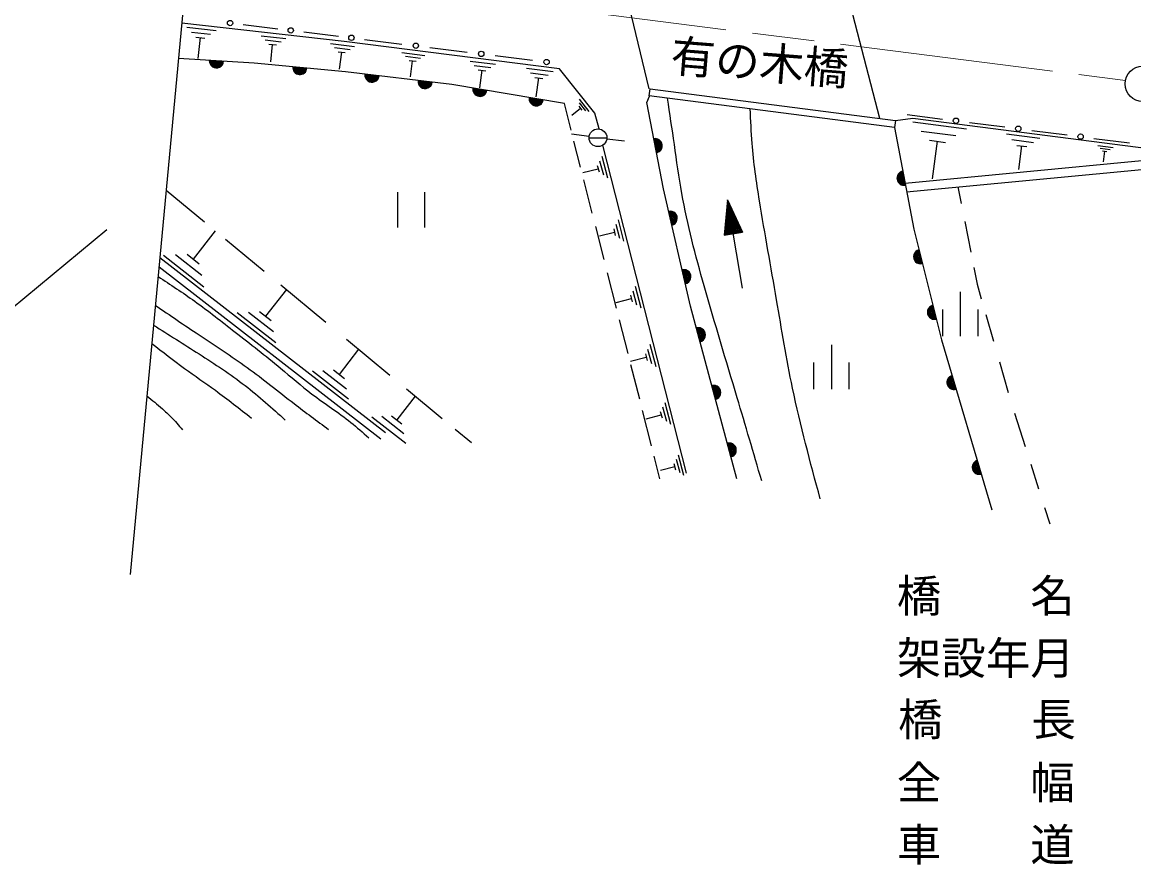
# Model space of a CAD drawing. Units: millimetres, scale not verified. Extents: x 40000 to 680000, y 20000 to 380000.
# Drawn here: x 310623 to 373105, y 239394 to 286780 of the extents above; entities that cross this region are included whole.
import ezdxf
from ezdxf.enums import TextEntityAlignment as Align

# ---------------------------------------------------------------- set-up
doc = ezdxf.new("R2010")
doc.units = ezdxf.units.MM
doc.header["$LTSCALE"] = 1000
doc.linetypes.add('CHAIN', pattern=[18.5, 12, -1.5, 3.5, -1.5])
for name, color, linetype, lineweight in [('M-BGD', 7, 'Continuous', 25), ('M-BMK', 2, 'CHAIN', 13), ('M-BMK-SRVR', 3, 'Continuous', 25)]:
    doc.layers.add(name, color=color, linetype=linetype, lineweight=lineweight)
doc.layers.add('M-STR-STR1', color=1, linetype='Continuous')
doc.styles.add('ＭＳ ゴシック', font='')
doc.styles.get('ＭＳ ゴシック').set_extended_font_data('MS Gothic')

msp = doc.modelspace()

# ---------------------------------------------------------------- linework, layer by layer
at = {"layer": 'M-BGD'}
for p, q in [((344096, 290295), (345838, 283039)), ((356894, 288753), (358810, 281377)), ((328719, 285693), (319596, 286736)), ((319870, 286502), (321530, 286312)), ((320130, 286222), (321210, 286102)), ((323038, 286647), (324987, 286409)), ((326449, 286231), (328398, 285994)), ((320390, 285932), (320890, 285882)), ((320510, 284742), (320640, 285912)), ((324050, 286022), (325440, 285862)), ((324270, 285792), (325180, 285682)), ((324490, 285552), (324910, 285502)), ((327950, 285592), (329310, 285412)), ((340816, 284163), (328719, 285693)), ((329860, 285816), (331960, 285555)), ((324590, 284552), (324700, 285532)), ((328170, 285362), (329050, 285242)), ((328380, 285122), (328780, 285072)), ((328460, 284142), (328580, 285102)), ((331970, 285082), (333260, 284912)), ((333536, 285359), (335636, 285098)), ((323667, 284483), (319409, 284738)), ((328790, 283985), (323667, 284483)), ((332170, 284862), (333010, 284752)), ((332370, 284632), (332760, 284592)), ((332450, 283712), (332570, 284612)), ((335810, 284592), (337230, 284412)), ((336030, 284352), (336960, 284232)), ((337212, 284902), (339312, 284640)), ((334767, 283273), (328790, 283985)), ((336250, 284102), (336680, 284052)), ((336340, 283082), (336470, 284082)), ((338960, 284192), (340470, 284002)), ((339200, 283932), (340180, 283812)), ((339430, 283672), (339880, 283622)), ((342808, 281672), (340816, 284163)), ((341100, 282206), (334767, 283273)), ((339520, 282592), (339660, 283652)), ((341930, 282452), (342480, 281762)), ((345739, 282268), (345879, 282630)), ((345861, 282634), (345912, 283031)), ((359654, 280865), (345861, 282633)), ((345912, 283029), (359704, 281262)), ((341481, 280709), (341100, 282206)), ((341520, 281562), (342000, 281952)), ((341920, 282052), (342080, 281842)), ((341930, 282252), (342280, 281802)), ((346664, 277401), (345739, 282268)), ((343048, 280781), (342808, 281672)), ((359704, 281261), (359653, 280864)), ((359704, 281262), (360690, 281381)), ((360360, 281594), (362362, 281337)), ((360680, 281182), (363700, 280792)), ((360690, 281381), (381385, 278710)), ((359654, 280865), (360734, 275150)), ((361150, 280662), (363110, 280412)), ((363863, 281145), (365865, 280889)), ((367366, 280697), (369367, 280441)), ((342490, 280352), (341500, 280482)), ((342013, 278622), (341638, 280096)), ((342486, 280285), (343486, 280285)), ((343490, 280222), (344480, 280112)), ((361620, 280142), (362520, 280022)), ((361800, 277972), (362070, 280082)), ((365950, 280502), (367830, 280262)), ((366250, 280182), (367470, 280022)), ((370869, 280249), (372870, 279993)), ((347967, 261428), (343258, 279865)), ((366540, 279852), (367100, 279782)), ((366650, 278502), (366820, 279822)), ((371080, 279842), (371940, 279732)), ((371220, 279692), (371770, 279622)), ((371350, 279542), (371600, 279512)), ((371400, 278932), (371480, 279532)), ((342950, 278722), (343050, 278362)), ((343080, 278992), (343290, 278192)), ((343210, 279252), (343520, 278022)), ((360246, 277732), (373555, 279003)), ((342140, 278322), (343000, 278542)), ((360339, 277238), (373549, 278500)), ((342669, 276046), (342192, 277918)), ((363224, 277514), (363407, 276583)), ((318716, 277334), (320878, 275546)), ((331737, 275227), (331737, 277227)), ((333237, 277227), (333237, 275227)), ((348195, 270817), (346664, 277401)), ((350274, 276795), (350085, 274804)), ((351112, 271827), (350274, 276795)), ((350274, 276795), (351106, 274976)), ((350210, 276125), (350554, 276183)), ((350215, 276177), (350532, 276230)), ((350220, 276228), (350511, 276277)), ((350225, 276280), (350489, 276324)), ((350230, 276331), (350468, 276371)), ((350235, 276383), (350446, 276419)), ((350240, 276434), (350425, 276466)), ((350245, 276486), (350403, 276513)), ((350249, 276537), (350382, 276560)), ((350254, 276589), (350360, 276607)), ((350259, 276641), (350338, 276654)), ((350264, 276692), (350317, 276701)), ((350269, 276744), (350295, 276748)), ((344120, 275672), (344430, 274462)), ((350147, 275455), (350834, 275571)), ((350152, 275507), (350812, 275618)), ((350156, 275558), (350791, 275665)), ((350161, 275610), (350769, 275712)), ((350166, 275661), (350747, 275759)), ((350171, 275713), (350726, 275807)), ((350176, 275765), (350704, 275854)), ((350181, 275816), (350683, 275901)), ((350186, 275868), (350661, 275948)), ((350191, 275919), (350640, 275995)), ((350196, 275971), (350618, 276042)), ((350200, 276022), (350597, 276089)), ((350205, 276074), (350575, 276136)), ((363605, 275580), (363945, 273852)), ((321470, 275052), (320230, 273452)), ((343333, 273436), (342863, 275283)), ((343070, 274762), (343920, 274982)), ((343870, 275162), (343960, 274792)), ((344000, 275422), (344200, 274632)), ((350085, 274804), (351106, 274976)), ((350088, 274837), (351092, 275006)), ((350093, 274888), (351070, 275053)), ((350098, 274940), (351049, 275100)), ((350103, 274992), (351027, 275148)), ((350107, 275043), (351006, 275195)), ((350112, 275095), (350984, 275242)), ((350117, 275146), (350963, 275289)), ((350122, 275198), (350941, 275336)), ((350127, 275249), (350920, 275383)), ((350132, 275301), (350898, 275430)), ((350137, 275352), (350877, 275477)), ((350142, 275404), (350855, 275524)), ((360734, 275150), (362294, 268912)), ((322043, 274582), (324224, 272778)), ((320710, 272532), (319230, 273692)), ((320570, 273182), (319890, 273722)), ((318362, 273557), (331051, 263709)), ((320840, 271882), (318560, 273652)), ((318313, 273026), (330775, 263353)), ((344029, 270703), (343525, 272682)), ((364117, 272978), (364301, 272045)), ((325153, 272009), (327695, 269906)), ((345080, 271942), (345390, 270722)), ((364301, 272045), (364535, 271227)), ((325470, 271752), (324300, 270242)), ((344010, 271022), (344870, 271242)), ((344820, 271422), (344910, 271062)), ((344950, 271682), (345150, 270892)), ((363354, 271617), (363354, 269117)), ((350798, 261095), (348195, 270817)), ((362354, 270617), (362354, 269117)), ((364354, 269117), (364354, 270617)), ((324870, 268752), (322710, 270432)), ((324750, 269372), (323340, 270462)), ((324620, 269992), (323970, 270492)), ((344681, 268143), (344196, 270049)), ((364790, 270334), (365216, 268841)), ((328853, 268949), (331291, 266931)), ((345910, 268672), (346230, 267412)), ((362294, 268912), (365129, 259366)), ((329530, 268392), (328430, 266972)), ((345650, 268132), (345750, 267762)), ((345780, 268402), (345990, 267592)), ((356106, 268637), (356106, 266137)), ((344820, 267722), (345700, 267952)), ((345333, 265584), (344841, 267514)), ((355106, 267637), (355106, 266137)), ((357106, 266137), (357106, 267637)), ((365549, 267675), (366038, 265965)), ((328970, 265572), (326940, 267152)), ((328850, 266152), (327530, 267182)), ((328730, 266732), (328120, 267212)), ((332720, 265752), (331680, 264412)), ((332233, 266153), (334236, 264496)), ((346003, 262950), (345497, 264938)), ((346620, 265142), (346830, 264352)), ((346750, 265402), (347060, 264182)), ((332190, 263082), (330270, 264572)), ((332080, 263632), (330830, 264602)), ((331960, 264182), (331390, 264632)), ((345690, 264482), (346540, 264702)), ((346490, 264882), (346590, 264522)), ((366396, 264798), (366992, 262928)), ((334958, 263898), (335877, 263138)), ((347500, 262452), (347800, 261302)), ((346473, 261108), (346149, 262379)), ((347260, 261962), (347350, 261612)), ((347380, 262212), (347580, 261462)), ((367312, 261921), (367750, 260547)), ((346500, 261582), (347310, 261792)), ((368086, 259492), (368378, 258574))]:
    msp.add_line(p, q, dxfattribs=at)
for centre, radius in [((322307, 286736), 150), ((325718, 286320), 150), ((329129, 285905), 150), ((332748, 285457), 150), ((336424, 285000), 150), ((340100, 284542), 150), ((363112, 281241), 150), ((342986, 280285), 500), ((366615, 280793), 150), ((370118, 280345), 150)]:
    msp.add_circle(centre, radius, dxfattribs=at)
for centre, radius, start, end in [((321538, 284610), 400, 176.57779, 356.57779), ((321538, 284610), 400, 176.57779, 356.57779), ((321538, 284610), 350, 176.57779, 356.57779), ((321538, 284610), 300, 176.57779, 356.57779), ((321538, 284610), 250, 176.57779, 356.57779), ((321538, 284610), 200, 176.57779, 356.57779), ((321538, 284610), 150, 176.57779, 356.57779), ((321538, 284610), 100, 176.57779, 356.57779), ((321538, 284610), 50, 176.57779, 356.57779), ((326229, 284234), 400, 174.44703, 354.44703), ((326229, 284234), 400, 174.44703, 354.44703), ((326229, 284234), 350, 174.44703, 354.44703), ((326229, 284234), 300, 174.44703, 354.44703), ((326229, 284234), 250, 174.44703, 354.44703), ((326229, 284234), 200, 174.44703, 354.44703), ((326229, 284234), 150, 174.44703, 354.44703), ((326229, 284234), 100, 174.44703, 354.44703), ((326229, 284234), 50, 174.44703, 354.44703), ((330284, 283807), 400, 173.21103, 353.21103), ((330284, 283807), 400, 173.21103, 353.21103), ((330284, 283807), 350, 173.21103, 353.21103), ((330284, 283807), 300, 173.21103, 353.21103), ((330284, 283807), 250, 173.21103, 353.21103), ((330284, 283807), 200, 173.21103, 353.21103), ((330284, 283807), 150, 173.21103, 353.21103), ((330284, 283807), 100, 173.21103, 353.21103), ((330284, 283807), 50, 173.21103, 353.21103), ((333273, 283451), 400, 173.21103, 353.21103), ((333273, 283451), 400, 173.21103, 353.21103), ((333273, 283451), 350, 173.21103, 353.21103), ((333273, 283451), 300, 173.21103, 353.21103), ((333273, 283451), 250, 173.21103, 353.21103), ((333273, 283451), 200, 173.21103, 353.21103), ((333273, 283451), 150, 173.21103, 353.21103), ((333273, 283451), 100, 173.21103, 353.21103), ((333273, 283451), 50, 173.21103, 353.21103), ((336351, 283007), 400, 170.43331, 350.43331), ((336351, 283007), 400, 170.43331, 350.43331), ((336351, 283007), 350, 170.43331, 350.43331), ((336351, 283007), 300, 170.43331, 350.43331), ((336351, 283007), 250, 170.43331, 350.43331), ((336351, 283007), 200, 170.43331, 350.43331), ((336351, 283007), 150, 170.43331, 350.43331), ((336351, 283007), 100, 170.43331, 350.43331), ((336351, 283007), 50, 170.43331, 350.43331), ((339517, 282473), 400, 170.43331, 350.43331), ((339517, 282473), 400, 170.43331, 350.43331), ((339517, 282473), 350, 170.43331, 350.43331), ((339517, 282473), 300, 170.43331, 350.43331), ((339517, 282473), 250, 170.43331, 350.43331), ((339517, 282473), 200, 170.43331, 350.43331), ((339517, 282473), 150, 170.43331, 350.43331), ((339517, 282473), 100, 170.43331, 350.43331), ((339517, 282473), 50, 170.43331, 350.43331), ((346201, 279835), 400, 280.75767, 100.75767), ((346201, 279835), 400, 280.75767, 100.75767), ((346201, 279835), 350, 280.75767, 100.75767), ((346201, 279835), 300, 280.75767, 100.75767), ((346201, 279835), 250, 280.75767, 100.75767), ((346201, 279835), 200, 280.75767, 100.75767), ((346201, 279835), 150, 280.75767, 100.75767), ((346201, 279835), 100, 280.75767, 100.75767), ((346201, 279835), 50, 280.75767, 100.75767), ((360194, 278008), 400, 100.70787, 280.70787), ((360194, 278008), 400, 100.70787, 280.70787), ((360194, 278008), 350, 100.70787, 280.70787), ((360194, 278008), 300, 100.70787, 280.70787), ((360194, 278008), 250, 100.70787, 280.70787), ((360194, 278008), 200, 100.70787, 280.70787), ((360194, 278008), 150, 100.70787, 280.70787), ((360194, 278008), 100, 100.70787, 280.70787), ((360194, 278008), 50, 100.70787, 280.70787), ((347046, 275755), 400, 283.09189, 103.09189), ((347046, 275755), 400, 283.09189, 103.09189), ((347046, 275755), 350, 283.09189, 103.09189), ((347046, 275755), 300, 283.09189, 103.09189), ((347046, 275755), 250, 283.09189, 103.09189), ((347046, 275755), 200, 283.09189, 103.09189), ((347046, 275755), 150, 283.09189, 103.09189), ((347046, 275755), 100, 283.09189, 103.09189), ((347046, 275755), 50, 283.09189, 103.09189), ((361124, 273590), 400, 104.03624, 284.03624), ((361124, 273590), 400, 104.03624, 284.03624), ((361124, 273590), 350, 104.03624, 284.03624), ((361124, 273590), 300, 104.03624, 284.03624), ((361124, 273590), 250, 104.03624, 284.03624), ((361124, 273590), 200, 104.03624, 284.03624), ((361124, 273590), 150, 104.03624, 284.03624), ((361124, 273590), 100, 104.03624, 284.03624), ((361124, 273590), 50, 104.03624, 284.03624), ((347812, 272463), 400, 283.09189, 103.09189), ((347812, 272463), 400, 283.09189, 103.09189), ((347812, 272463), 350, 283.09189, 103.09189), ((347812, 272463), 300, 283.09189, 103.09189), ((347812, 272463), 250, 283.09189, 103.09189), ((347812, 272463), 200, 283.09189, 103.09189), ((347812, 272463), 150, 283.09189, 103.09189), ((347812, 272463), 100, 283.09189, 103.09189), ((347812, 272463), 50, 283.09189, 103.09189), ((361904, 270471), 400, 104.03624, 284.03624), ((361904, 270471), 400, 104.03624, 284.03624), ((361904, 270471), 350, 104.03624, 284.03624), ((361904, 270471), 300, 104.03624, 284.03624), ((361904, 270471), 250, 104.03624, 284.03624), ((361904, 270471), 200, 104.03624, 284.03624), ((361904, 270471), 150, 104.03624, 284.03624), ((361904, 270471), 100, 104.03624, 284.03624), ((361904, 270471), 50, 104.03624, 284.03624), ((348629, 269197), 400, 284.98756, 104.98756), ((348629, 269197), 400, 284.98756, 104.98756), ((348629, 269197), 350, 284.98756, 104.98756), ((348629, 269197), 300, 284.98756, 104.98756), ((348629, 269197), 250, 284.98756, 104.98756), ((348629, 269197), 200, 284.98756, 104.98756), ((348629, 269197), 150, 284.98756, 104.98756), ((348629, 269197), 100, 284.98756, 104.98756), ((348629, 269197), 50, 284.98756, 104.98756), ((363003, 266525), 400, 106.54298, 286.54298), ((363003, 266525), 400, 106.54298, 286.54298), ((363003, 266525), 350, 106.54298, 286.54298), ((363003, 266525), 300, 106.54298, 286.54298), ((349496, 265956), 400, 284.98756, 104.98756), ((349496, 265956), 400, 284.98756, 104.98756), ((349496, 265956), 350, 284.98756, 104.98756), ((349496, 265956), 300, 284.98756, 104.98756), ((349496, 265956), 250, 284.98756, 104.98756), ((363003, 266525), 250, 106.54298, 286.54298), ((363003, 266525), 200, 106.54298, 286.54298), ((363003, 266525), 150, 106.54298, 286.54298), ((363003, 266525), 100, 106.54298, 286.54298), ((363003, 266525), 50, 106.54298, 286.54298), ((349496, 265956), 200, 284.98756, 104.98756), ((349496, 265956), 150, 284.98756, 104.98756), ((349496, 265956), 100, 284.98756, 104.98756), ((349496, 265956), 50, 284.98756, 104.98756), ((350364, 262715), 400, 284.98756, 104.98756), ((350364, 262715), 400, 284.98756, 104.98756), ((350364, 262715), 350, 284.98756, 104.98756), ((350364, 262715), 300, 284.98756, 104.98756), ((350364, 262715), 250, 284.98756, 104.98756), ((350364, 262715), 200, 284.98756, 104.98756), ((350364, 262715), 150, 284.98756, 104.98756), ((350364, 262715), 100, 284.98756, 104.98756), ((350364, 262715), 50, 284.98756, 104.98756), ((364420, 261753), 400, 106.54298, 286.54298), ((364420, 261753), 400, 106.54298, 286.54298), ((364420, 261753), 350, 106.54298, 286.54298), ((364420, 261753), 300, 106.54298, 286.54298), ((364420, 261753), 250, 106.54298, 286.54298), ((364420, 261753), 200, 106.54298, 286.54298), ((364420, 261753), 150, 106.54298, 286.54298), ((364420, 261753), 100, 106.54298, 286.54298), ((364420, 261753), 50, 106.54298, 286.54298)]:
    msp.add_arc(centre, radius, start, end, dxfattribs=at)
for points, knots in [([(352189, 260994), (351733, 262551), (351276, 264108), (350813, 265662), (350188, 267755), (349551, 269843), (348957, 271947), (348471, 273667), (348014, 275397), (347700, 277154), (347537, 278068), (347413, 278988), (347281, 279908), (347157, 280773), (347026, 281636), (346895, 282500)], [0, 0, 0, 0, 1, 1, 1, 2, 2, 2, 3, 3, 3, 4, 4, 4, 5, 5, 5, 5]), ([(355481, 259976), (354922, 262042), (354362, 264108), (353925, 266201), (353581, 267847), (353312, 269510), (353027, 271169), (352708, 273025), (352369, 274875), (352070, 276735), (351897, 277809), (351737, 278885), (351651, 279967), (351599, 280611), (351574, 281258), (351549, 281904)], [0, 0, 0, 0, 1, 1, 1, 2, 2, 2, 3, 3, 3, 4, 4, 4, 5, 5, 5, 5]), ([(318261, 272479), (318954, 272025), (319647, 271572), (320320, 271090), (321094, 270536), (321841, 269943), (322591, 269356), (323447, 268686), (324306, 268023), (325141, 267327), (325728, 266838), (326302, 266332), (326910, 265870), (327627, 265324), (328392, 264838), (329095, 264275), (329440, 263998), (329770, 263703), (330101, 263407)], [0, 0, 0, 0, 1, 1, 1, 2, 2, 2, 3, 3, 3, 4, 4, 4, 5, 5, 5, 6, 6, 6, 6]), ([(318109, 270853), (318925, 270299), (319741, 269746), (320562, 269200), (321471, 268596), (322386, 268002), (323268, 267362), (324164, 266710), (325025, 266009), (325904, 265332), (326545, 264839), (327196, 264357), (327846, 263876)], [0, 0, 0, 0, 1, 1, 1, 2, 2, 2, 3, 3, 3, 4, 4, 4, 4]), ([(318005, 269743), (318860, 269205), (319715, 268668), (320566, 268122), (321447, 267558), (322324, 266984), (323150, 266346), (323934, 265739), (324673, 265073), (325411, 264408)], [0, 0, 0, 0, 1, 1, 1, 2, 2, 2, 3, 3, 3, 3]), ([(317909, 268713), (318516, 268238), (319124, 267762), (319747, 267310), (320321, 266893), (320908, 266495), (321482, 266078), (322172, 265576), (322841, 265047), (323511, 264517)], [0, 0, 0, 0, 1, 1, 1, 2, 2, 2, 3, 3, 3, 3]), ([(317633, 265766), (317924, 265526), (318215, 265286), (318499, 265038), (318665, 264892), (318829, 264744), (318984, 264587), (319211, 264357), (319419, 264107), (319626, 263858)], [0, 0, 0, 0, 1, 1, 1, 2, 2, 2, 3, 3, 3, 3])]:
    msp.add_open_spline(points, degree=3, knots=knots, dxfattribs=at)
at = {"layer": 'M-BMK'}
msp.add_line((319922, 290211), (372636, 283498), dxfattribs=at)
at = {"layer": 'M-BMK-SRVR'}
for p, q in [((323264, 325902), (316692, 255715)), ((315385, 275096), (272789, 239904))]:
    msp.add_line(p, q, dxfattribs=at)
msp.add_circle((373619, 283314), 1000, dxfattribs=at)

# ---------------------------------------------------------------- texts
at = {"layer": 'M-STR-STR1', "style": 'ＭＳ ゴシック'}
msp.add_text('有の木橋', height=1833, rotation=355.498, dxfattribs=at).set_placement((346980, 283456), align=Align.BOTTOM_LEFT)
for s, p in [('橋\u3000\u3000名', (359787, 253052)), ('架設年月', (359787, 249552)), ('橋\u3000  長', (359855, 246103)), ('全\u3000\u3000幅', (359787, 242552)), ('車\u3000\u3000道', (359787, 239052))]:
    msp.add_text(s, height=1833, dxfattribs=at).set_placement(p, align=Align.BOTTOM_LEFT)

doc.saveas('drawing.dxf')
